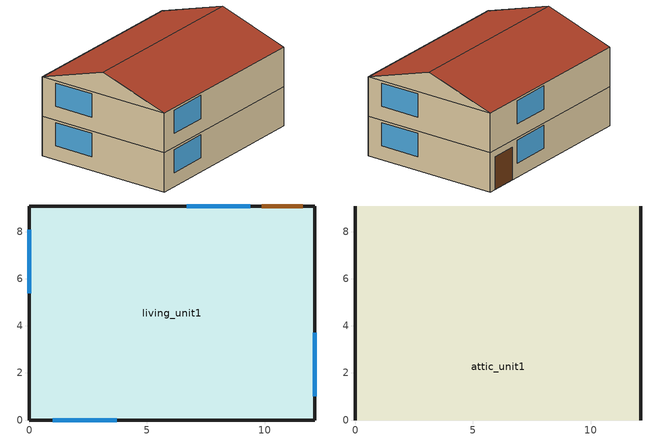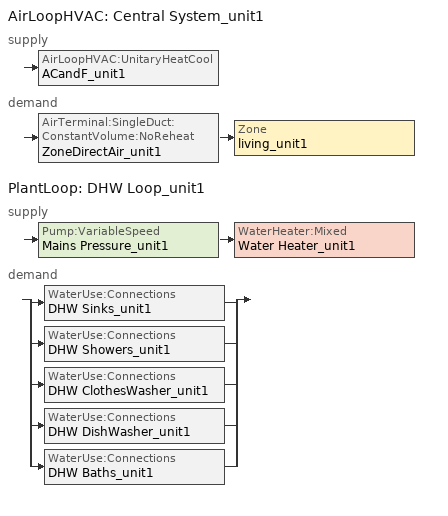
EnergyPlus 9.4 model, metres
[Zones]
living_unit1
 floor adiabatic (Interior Floor): 0,0 0,9.1 12.13,9.1 12.13,0 z2.59
 floor ground (Interior Floor): 0,0 0,9.1 12.13,9.1 12.13,0 z0
 wall outside (Exterior Wall): 0,0 12.13,0 12.13,9.1 0,9.1 0,0 z0:2.59; 0,0 12.13,0 12.13,9.1 0,9.1 0,0 z2.59:5.18
 window (Exterior Window): 1,0 3.71,0 / 9.39,9.1 6.68,9.1 / 12.13,1 12.13,3.71 / 0,8.1 0,5.39 z0.92:2.44; 1,0 3.71,0 / 9.39,9.1 6.68,9.1 / 12.13,1 12.13,3.71 / 0,8.1 0,5.39 z3.51:5.03
 door (Exterior Door): 11.63,9.1 9.89,9.1 z0:2.14
 ceiling to attic_unit1 (Interior Ceiling): 0,0 12.13,0 12.13,9.1 0,9.1 z5.18
attic_unit1
 wall outside (Gable_end): 12.13,0,5.18 12.13,9.1,5.18 12.13,4.55,6.7; 0,9.1,5.18 0,0,5.18 0,4.55,6.7
 roof outside (Exterior Roof): 0,0,5.18 12.13,0,5.18 12.13,4.55,6.7 0,4.55,6.7; 12.13,9.1,5.18 0,9.1,5.18 0,4.55,6.7 12.13,4.55,6.7
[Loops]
AirLoopHVAC 'Central System_unit1'
 supply: AirLoopHVAC:UnitaryHeatCool 'ACandF_unit1'
 demand: AirTerminal:SingleDuct:ConstantVolume:NoReheat 'ZoneDirectAir_unit1' > Zone 'living_unit1'
PlantLoop 'DHW Loop_unit1'
 supply: Pump:VariableSpeed 'Mains Pressure_unit1' > WaterHeater:Mixed 'Water Heater_unit1'
 demand: split
  | WaterUse:Connections 'DHW Sinks_unit1'
  | WaterUse:Connections 'DHW Showers_unit1'
  | WaterUse:Connections 'DHW ClothesWasher_unit1'
  | WaterUse:Connections 'DHW DishWasher_unit1'
  | WaterUse:Connections 'DHW Baths_unit1'
[Building]
SF+CZ2A+USA_TX_Houston-Bush.Intercontinental.AP.722430+elecres+slab+IECC_2018: North Axis {deg}=0; Terrain=Suburbs; Loads Convergence Tolerance Value {W}=0.04; Temperature Convergence Tolerance Value {deltaC}=0.4; Solar Distribution=FullExterior; Maximum Number of Warmup Days=25; Minimum Number of Warmup Days=6
[Site:Location]
Houston Bush Intercontinental_TX_USA Design_Conditions: Latitude {deg}=30; Longitude {deg}=-95.37; Time Zone {hr}=-6; Elevation {m}=29
[SizingPeriod:DesignDay] Day of Month=21; Dry-Bulb Temperature Range Modifier Type=DefaultMultipliers; Humidity Condition Type=Wetbulb; Barometric Pressure {Pa}=100977; Rain Indicator=No; Snow Indicator=No; Daylight Saving Time Indicator=No
Name | Month | Day Type | Maximum Dry-Bulb Temperature {C} | Daily Dry-Bulb Temperature Range {deltaC} | Wetbulb or DewPoint at Maximum Dry-Bulb {C} | Wind Speed {m/s} | Wind Direction {deg} | Solar Model Indicator | Sky Clearness | ASHRAE Clear Sky Optical Depth for Beam Irradiance (taub) | ASHRAE Clear Sky Optical Depth for Diffuse Irradiance (taud)
Houston Bush Intercontinental Ann Htg 99.6% Condns DB | 1 | WinterDesignDay | -1.6 | 0 | -1.6 | 2.8 | 0 | ASHRAEClearSky | 0
Houston Bush Intercontinental Ann Clg .4% Condns DB=>MWB | 7 | SummerDesignDay | 36 | 10.1 | 24.8 | 3.5 | 170 | ASHRAETau |  | 0.499 | 1.97
[Site:WaterMainsTemperature]
Calculation Method=Correlation; Annual Average Outdoor Air Temperature {C}=20.3167; Maximum Difference In Monthly Average Outdoor Air Temperatures {deltaC}=17.8
[Material]
Name | Roughness | Thickness {m} | Conductivity {W/m-K} | Density {kg/m3} | Specific Heat {J/kg-K} | Solar Absorptance | Thermal Absorptance | Visible Absorptance
sheathing_consol_layer | Rough | 0.0127 | 0.0940184 | 685.008 | 1172.332
ceil_consol_layer | Rough | 0.340392 | 0.0617176 | 41.9286 | 776.251
wall_consol_layer | Rough | 0.0889 | 0.0579573 | 120.801 | 1036.26
Asphalt_shingle | MediumRough | 0.00633985 | 0.08186 | 1121.29 | 1255.2 | 0.75
cement_stucco | MediumSmooth | 0.01905 | 0.721 | 1865.58 | 878.64
syn_stucco | MediumSmooth | 0.003048 | 8.65E-02 | 400 | 878.64
Drywall_1/2in | MediumSmooth | 0.0127 | 0.16009 | 800.923 | 1087.84
OSB_5/8in | MediumSmooth | 0.015875 | 0.1163 | 544.627 | 1213.36
OSB_7/16in | MediumSmooth | 0.0111125 | 0.1163 | 544.627 | 1213.36
Plywood_3/4in | Rough | 0.01905 | 0.115458 | 544.68 | 674.54 | 0.7 | 0.9 | 0.7
Carpet_n_pad | MediumSmooth | 0.0254001 | 0.0601314 | 32.0369 | 836.8 | 0.7 | 0.9 | 0.7
OSB_1/2in | MediumSmooth | 0.0127 | 0.1163 | 544.627 | 1213.36 | 0.7 | 0.9 | 0.7
door_const | Smooth | 0.0317022 | 0.0720096 | 512.64 | 767.58
Std Wood 6inch | MediumSmooth | 0.15 | 0.12 | 540 | 1210 | 0.7 | 0.9 | 0.7
[Material:NoMass]
Bldg_paper_felt: Roughness=Smooth; Thermal Resistance {m2-K/W}=0.0105666
[Material:AirGap]
Air_4_in_vert: Thermal Resistance {m2-K/W}=0.158499
[WindowMaterial:SimpleGlazingSystem]
Glass: U-Factor {W/m2-K}=2.27144; Solar Heat Gain Coefficient=0.216875; Visible Transmittance=0.88
[WindowMaterial:Blind]
int_blind: Slat Orientation=Horizontal; Slat Width {m}=0.025; Slat Separation {m}=0.01875; Slat Thickness {m}=0.001; Slat Angle {deg}=45; Slat Conductivity {W/m-K}=221; Slat Beam Solar Transmittance=0; Front Side Slat Beam Solar Reflectance=0.5; Back Side Slat Beam Solar Reflectance=0.5; Slat Diffuse Solar Transmittance=0; Front Side Slat Diffuse Solar Reflectance=0.5; Back Side Slat Diffuse Solar Reflectance=0.5; Slat Beam Visible Transmittance=0; Front Side Slat Beam Visible Reflectance=0.5; Back Side Slat Beam Visible Reflectance=0.5; Slat Diffuse Visible Transmittance=0; Front Side Slat Diffuse Visible Reflectance=0.5; Back Side Slat Diffuse Visible Reflectance=0.5; Slat Infrared Hemispherical Transmittance=0; Front Side Slat Infrared Hemispherical Emissivity=0.9; Back Side Slat Infrared Hemispherical Emissivity=0.9; Blind to Glass Distance {m}=0.05; Blind Top Opening Multiplier=0.5; Blind Bottom Opening Multiplier=0.5; Blind Left Side Opening Multiplier=0.5; Blind Right Side Opening Multiplier=0.5
[Construction]
Exterior Wall: syn_stucco, sheathing_consol_layer, OSB_7/16in, wall_consol_layer, Drywall_1/2in
InteriorFurnishings: Std Wood 6inch
Interior Floor: Plywood_3/4in, Carpet_n_pad
Interior Ceiling: ceil_consol_layer, Drywall_1/2in
Exterior Roof: Asphalt_shingle, OSB_1/2in
Exterior Window: Glass
Exterior Door: door_const
Gable_end: cement_stucco, Bldg_paper_felt, OSB_5/8in, Air_4_in_vert, Drywall_1/2in
window_w_blinds: Glass, int_blind
[Zone] Multiplier=1
living_unit1; attic_unit1
[WindowShadingControl]
Shades-living_unit1: Zone=living_unit1; Shading Type=InteriorBlind; Construction with Shading=window_w_blinds; Shading Control Type=OnIfScheduleAllows; Schedule=shading_2012iecc; Shading Control Is Scheduled=Yes; Glare Control Is Active=No; Multiple Surface Control Type=Sequential; Fenestration Surface 1=Window_ldf_1.unit1; Fenestration Surface 2=Window_ldb_1.unit1; Fenestration Surface 3=Window_sdr_1.unit1; Fenestration Surface 4=Window_sdl_1.unit1; Fenestration Surface 5=Window_ldf_2.unit1; Fenestration Surface 6=Window_ldb_2.unit1; Fenestration Surface 7=Window_sdr_2.unit1; Fenestration Surface 8=Window_sdl_2.unit1
[InternalMass]
Internalmass_unit1: Construction=InteriorFurnishings; Zone or ZoneList=living_unit1; Surface Area {m2}=9.89591
[Shading:Overhang] Height above Window or Door {m}=0; Tilt Angle from Window/Door {deg}=90; Left extension from Window/Door Width {m}=0; Right extension from Window/Door Width {m}=0; Depth {m}=0.0152439
Name | Window or Door
Overhang_sdr_1.unit1 | Window_sdr_1.unit1
Overhang_sdr_2.unit1 | Window_sdr_2.unit1
[GroundHeatTransfer:Control]
gtp_control: Run Basement Preprocessor=no; Run Slab Preprocessor=yes
[GroundHeatTransfer:Slab:Materials]
NMAT: Number of materials=2; ALBEDO: Surface Albedo: No Snow=0.16; ALBEDO: Surface Albedo: Snow=0.4; EPSLW: Surface Emissivity: No Snow=0.9; EPSLW: Surface Emissivity: Snow=0.9; Z0: Surface Roughness: No Snow {cm}=0.75; Z0: Surface Roughness: Snow {cm}=0.05; HIN: Indoor HConv: Downward Flow {W/m2-K}=6; HIN: Indoor HConv: Upward {W/m2-K}=9
[GroundHeatTransfer:Slab:MatlProps]
RHO: Slab Material density {kg/m3}=2300; RHO: Soil Density {kg/m3}=1200; CP: Slab CP {J/kg-K}=650; CP: Soil CP {J/kg-K}=1200; TCON: Slab k {W/m-K}=0.9; TCON: Soil k {W/m-K}=1
[GroundHeatTransfer:Slab:BoundConds]
EVTR: Is surface evapotranspiration modeled=FALSE; FIXBC: is the lower boundary at a fixed temperature=TRUE; TDEEPin {C}=10; USRHflag: Is the ground surface h specified by the user?=FALSE
[GroundHeatTransfer:Slab:BldgProps]
IYRS: Number of years to iterate=10; Shape: Slab shape=0; HBLDG: Building height {m}=4; TIN1: January Indoor Average Temperature Setpoint {C}=22.22; TIN2: February Indoor Average Temperature Setpoint {C}=22.22; TIN3: March Indoor Average Temperature Setpoint {C}=22.22; TIN4: April Indoor Average Temperature Setpoint {C}=22.22; TIN5: May Indoor Average Temperature Setpoint {C}=22.22; TIN6: June Indoor Average Temperature Setpoint {C}=23.88; TIN7: July Indoor Average Temperature Setpoint {C}=23.88; TIN8: August Indoor Average Temperature Setpoint {C}=23.88; TIN9: September Indoor Average Temperature Setpoint {C}=23.88; TIN10: October Indoor Average Temperature Setpoint {C}=22.22; TIN11: November Indoor Average Temperature Setpoint {C}=22.22; TIN12: December Indoor Average Temperature Setpoint {C}=22.22; TINAmp: Daily Indoor sine wave variation amplitude {deltaC}=0; ConvTol: Convergence Tolerance=0.1
[GroundHeatTransfer:Slab:Insulation]
RINS: R value of under slab insulation {m2-K/W}=0; DINS: Width of strip of under slab insulation {m}=0; RVINS: R value of vertical insulation {m2-K/W}=0; ZVINS: Depth of vertical insulation {m}=1.5; IVINS: Flag: Is there vertical insulation=0
[GroundHeatTransfer:Slab:EquivalentSlab]
APRatio: The area to perimeter ratio for this slab {m}=2.59948; SLABDEPTH: Thickness of slab on grade {m}=0.1; CLEARANCE: Distance from edge of slab to domain edge {m}=15; ZCLEARANCE: Distance from bottom of slab to domain bottom {m}=15
[GroundHeatTransfer:Basement:SimParameters]
F: Multiplier for the ADI solution=0.1; IYRS: Maximum number of yearly iterations:=15
[GroundHeatTransfer:Basement:MatlProps]
NMAT: Number of materials in this domain=6; Density for Foundation Wall {kg/m3}=2243; density for Floor Slab {kg/m3}=2243; density for Ceiling {kg/m3}=311; density for Soil {kg/m3}=1500; density for Gravel {kg/m3}=2000; density for Wood {kg/m3}=449; Specific heat for foundation wall {J/kg-K}=880; Specific heat for floor slab {J/kg-K}=880; Specific heat for ceiling {J/kg-K}=1530; Specific heat for soil {J/kg-K}=840; Specific heat for gravel {J/kg-K}=720; Specific heat for wood {J/kg-K}=1530; Thermal conductivity for foundation wall {W/m-K}=1.4; Thermal conductivity for floor slab {W/m-K}=1.4; Thermal conductivity for ceiling {W/m-K}=0.09; thermal conductivity for soil {W/m-K}=1.1; thermal conductivity for gravel {W/m-K}=1.9; thermal conductivity for wood {W/m-K}=0.12
[GroundHeatTransfer:Basement:Insulation]
REXT: R Value of any exterior insulation {m2-K/W}=1.761e-05; INSFULL: Flag: Is the wall fully insulated?=True
[GroundHeatTransfer:Basement:SurfaceProps]
ALBEDO: Surface albedo for No snow conditions=0.16; ALBEDO: Surface albedo for snow conditions=0.4; EPSLN: Surface emissivity No Snow=0.94; EPSLN: Surface emissivity with Snow=0.86; VEGHT: Surface roughness No snow conditions {cm}=6; VEGHT: Surface roughness Snow conditions {cm}=0.25; PET: Flag, Potential evapotranspiration on?=False
[GroundHeatTransfer:Basement:BldgData]
DWALL: Wall thickness {m}=0.2; DSLAB: Floor slab thickness {m}=0.243828; DGRAVXY: Width of gravel pit beside basement wall {m}=0.3; DGRAVZN: Gravel depth extending above the floor slab {m}=0.2; DGRAVZP: Gravel depth below the floor slab {m}=0.1
[GroundHeatTransfer:Basement:Interior]
COND: Flag: Is the basement conditioned?=True; HIN: Downward convection only heat transfer coefficient {W/m2-K}=0.92; HIN: Upward convection only heat transfer coefficient {W/m2-K}=4.04; HIN: Horizontal convection only heat transfer coefficient {W/m2-K}=3.08; HIN: Downward combined (convection and radiation) heat transfer coefficient {W/m2-K}=6.13; HIN: Upward combined (convection and radiation) heat transfer coefficient {W/m2-K}=9.26; HIN: Horizontal combined (convection and radiation) heat transfer coefficient {W/m2-K}=8.29
[GroundHeatTransfer:Basement:ComBldg]
January average temperature {C}=21; February average temperature {C}=21; March average temperature {C}=21; April average temperature {C}=21; May average temperature {C}=24; June average temperature {C}=24; July average temperature {C}=24; August average temperature {C}=24; September average temperature {C}=24; October average temperature {C}=24; November average temperature {C}=21; December average temperature {C}=21; Daily variation sine wave amplitude {deltaC}=21
[GroundHeatTransfer:Basement:EquivSlab]
APRatio: The area to perimeter ratio for this slab {m}=2.59948; EquivSizing: Flag=True
[GroundHeatTransfer:Basement:EquivAutoGrid]
CLEARANCE: Distance from outside of wall to edge of 3-D ground domain {m}=15; SlabDepth: Thickness of the floor slab {m}=0.1; BaseDepth: Depth of the basement wall below grade {m}=1.21914
[People]
people_unit1: Zone or ZoneList=living_unit1; Number of People Schedule=Occupancy; Number of People Calculation Method=People; Number of People=3; Fraction Radiant=0; Sensible Heat Fraction=autocalculate; Activity Level Schedule=activity_sch; Enable ASHRAE 55 Comfort Warnings=No; Mean Radiant Temperature Calculation Type=ZoneAveraged
[Lights] Zone or ZoneList=living_unit1; Schedule=InteriorLightingHE; Design Level Calculation Method=Watts/Area; Return Air Fraction=0; Fraction Radiant=0.6; Fraction Visible=0.2; Fraction Replaceable=0
Name | Watts per Zone Floor Area {W/m2}
Living Hardwired Lighting1 | 1.15189
Living Plug-in Lighting1 | 0.478468
[ElectricEquipment] Zone or ZoneList=living_unit1
Name | Schedule | Design Level Calculation Method | Design Level {W} | Fraction Latent | Fraction Radiant | Fraction Lost | Watts per Zone Floor Area {W/m2}
dishwasher1 | DishWasher | EquipmentLevel | 65.6988 | 0.15 | 0.6 | 0.25
refrigerator1 | Refrigerator | EquipmentLevel | 91.0576 | 0 | 1 | 0
clotheswasher1 | ClothesWasher | EquipmentLevel | 28.4784 | 0 | 0.8 | 0.2
electric_dryer1 | ClothesDryer | EquipmentLevel | 213.065 | 0.05 | 0.15 | 0.8
electric_range1 | CookingRange | EquipmentLevel | 248.154 | 0.3 | 0.4 | 0.3
television1 | InteriorLighting | EquipmentLevel | 0 | 0 | 1 | 0
electric_mels1 | MiscPlugLoad | EquipmentLevel | 567.464 | 0.06 | 0.69 | 0.25
IECC_Adj1 | MiscPlugLoad | Watts/Area |  | 0.062439 | 0.411909 | 0.251045 | 1.54357
[ZoneInfiltration:EffectiveLeakageArea] Schedule=always_avail; Stack Coefficient=0.00029; Wind Coefficient=0.000231
Name | Zone | Effective Air Leakage Area {cm2}
Living_ShermanGrimsrud_unit1 | living_unit1 | 595.671
AtticVent_unit1 | attic_unit1 | 370
[ZoneVentilation:DesignFlowRate]
Ventilation_unit1: Zone or ZoneList=living_unit1; Schedule=always_avail; Design Flow Rate Calculation Method=Flow/Zone; Design Flow Rate {m3/s}=0.0283168; Ventilation Type=Exhaust; Fan Pressure Rise {Pa}=0; Fan Total Efficiency=1; Constant Term Coefficient=1; Temperature Term Coefficient=0; Velocity Term Coefficient=0; Velocity Squared Term Coefficient=0; Minimum Indoor Temperature {C}=-100; Maximum Indoor Temperature {C}=100; Delta Temperature {deltaC}=-100; Minimum Outdoor Temperature {C}=-100; Maximum Outdoor Temperature {C}=100; Maximum Wind Speed {m/s}=40
[Exterior:Lights]
Name | Schedule | Design Level {W}
Exterior-Lights_unit1 | ExteriorLighting | 47.3411
Garage-Lights_unit1 | InteriorLightingHE | 7.84187
[DesignSpecification:OutdoorAir]
SZ_DSOA_living_unit1: Outdoor Air Method=Flow/Zone; Outdoor Air Flow per Person {m3/s-person}=0; Outdoor Air Flow per Zone {m3/s}=0.0283168
[Sizing:Zone]
living_unit1: Zone Cooling Design Supply Air Temperature Input Method=SupplyAirTemperature; Zone Cooling Design Supply Air Temperature {C}=12; Zone Heating Design Supply Air Temperature Input Method=SupplyAirTemperature; Zone Heating Design Supply Air Temperature {C}=50; Zone Cooling Design Supply Air Humidity Ratio {kgWater/kgDryAir}=0.008; Zone Heating Design Supply Air Humidity Ratio {kgWater/kgDryAir}=0.008; Design Specification Outdoor Air Object=SZ_DSOA_living_unit1; Zone Cooling Sizing Factor=1.8; Cooling Design Air Flow Method=DesignDay; Cooling Minimum Air Flow per Zone Floor Area {m3/s-m2}=0.000762; Heating Design Air Flow Method=DesignDay; Heating Maximum Air Flow per Zone Floor Area {m3/s-m2}=0.002032; Heating Maximum Air Flow {m3/s}=0.141576; Heating Maximum Air Flow Fraction=0.3; Account for Dedicated Outdoor Air System=No; Dedicated Outdoor Air System Control Strategy=NeutralSupplyAir; Dedicated Outdoor Air Low Setpoint Temperature for Design {C}=autosize; Dedicated Outdoor Air High Setpoint Temperature for Design {C}=autosize
[Sizing:System]
Central System_unit1: Type of Load to Size On=Sensible; Design Outdoor Air Flow Rate {m3/s}=autosize; Central Heating Maximum System Air Flow Ratio=1; Preheat Design Temperature {C}=7; Preheat Design Humidity Ratio {kgWater/kgDryAir}=0.008; Precool Design Temperature {C}=11; Precool Design Humidity Ratio {kgWater/kgDryAir}=0.008; Central Cooling Design Supply Air Temperature {C}=12; Central Heating Design Supply Air Temperature {C}=50; Type of Zone Sum to Use=NonCoincident; 100% Outdoor Air in Cooling=No; 100% Outdoor Air in Heating=No; Central Cooling Design Supply Air Humidity Ratio {kgWater/kgDryAir}=0.008; Central Heating Design Supply Air Humidity Ratio {kgWater/kgDryAir}=0.008; Cooling Supply Air Flow Rate Method=DesignDay; Heating Supply Air Flow Rate Method=DesignDay; Zone Maximum Outdoor Air Fraction=1; Cooling Design Capacity Method=CoolingDesignCapacity; Cooling Design Capacity {W}=autosize; Heating Design Capacity Method=HeatingDesignCapacity; Heating Design Capacity {W}=autosize; Central Cooling Capacity Control Method=OnOff
[Sizing:Plant]
DHW Loop_unit1: Loop Type=Heating; Design Loop Exit Temperature {C}=48.8889; Loop Design Temperature Difference {deltaC}=5.55556
[ZoneControl:Thermostat]
Zone Thermostat_unit1: Zone or ZoneList=living_unit1; Control Type Schedule=zone_control_type; Control 1=thermostat_living Dual SP Control
[ThermostatSetpoint:DualSetpoint]
thermostat_living Dual SP Control: Heating Setpoint Temperature Schedule=heating_sch; Cooling Setpoint Temperature Schedule=cooling_sch
[AirTerminal:SingleDuct:ConstantVolume:NoReheat]
ZoneDirectAir_unit1: Availability Schedule=always_avail; Maximum Air Flow Rate {m3/s}=autosize
[Zone equipment]
living_unit1: ZoneDirectAir_unit1
[Fan:OnOff]
Supply Fan_unit1: Availability Schedule=always_avail; Fan Total Efficiency=0.50054; Pressure Rise {Pa}=400; Maximum Flow Rate {m3/s}=autosize; Motor Efficiency=0.863; Motor In Airstream Fraction=1
[Coil:Cooling:DX:SingleSpeed]
DX Cooling Coil_unit1: Availability Schedule=always_avail; Gross Rated Total Cooling Capacity {W}=autosize; Gross Rated Sensible Heat Ratio=autosize; Gross Rated Cooling COP {W/W}=4.06853; Rated Air Flow Rate {m3/s}=autosize; Total Cooling Capacity Function of Temperature Curve=Cool-Cap-FT; Total Cooling Capacity Function of Flow Fraction Curve=ConstantCubic; Energy Input Ratio Function of Temperature Curve=Cool-EIR-FT; Energy Input Ratio Function of Flow Fraction Curve=ConstantCubic; Part Load Fraction Correlation Curve=Cool-PLF-fPLR
[Coil:Heating:Electric]
Main electric heating coil_unit1: Availability Schedule=always_avail; Efficiency=1; Nominal Capacity {W}=autosize
[AirLoopHVAC:UnitaryHeatCool]
ACandF_unit1: Availability Schedule=always_avail; Supply Air Fan Operating Mode Schedule=fan_cycle; Maximum Supply Air Temperature {C}=80; Cooling Supply Air Flow Rate {m3/s}=autosize; Heating Supply Air Flow Rate {m3/s}=autosize; No Load Supply Air Flow Rate {m3/s}=0; Controlling Zone or Thermostat Location=living_unit1; Supply Fan=Supply Fan_unit1; Fan Placement=BlowThrough; Heating Coil=Main electric Heating Coil_unit1; Cooling Coil=DX Cooling Coil_unit1; Dehumidification Control Type=None
[AirLoopHVAC]
Central System_unit1: Design Supply Air Flow Rate {m3/s}=autosize
[Pump:VariableSpeed]
Mains Pressure_unit1: Design Maximum Flow Rate {m3/s}=autosize; Design Pump Head {Pa}=1; Design Power Consumption {W}=0; Motor Efficiency=1; Fraction of Motor Inefficiencies to Fluid Stream=0; Coefficient 1 of the Part Load Performance Curve=0; Coefficient 2 of the Part Load Performance Curve=1; Coefficient 3 of the Part Load Performance Curve=0; Coefficient 4 of the Part Load Performance Curve=0; Design Minimum Flow Rate {m3/s}=0; Pump Control Type=Intermittent
[WaterHeater:Mixed]
Water Heater_unit1: Tank Volume {m3}=0.196841; Setpoint Temperature Schedule=dhw_setpt; Deadband Temperature Difference {deltaC}=2; Maximum Temperature Limit {C}=50; Heater Control Type=Cycle; Heater Maximum Capacity {W}=autosize; Heater Minimum Capacity {W}=0; Heater Ignition Minimum Flow Rate {m3/s}=0; Heater Fuel Type=electricity; Heater Thermal Efficiency=1; Ambient Temperature Indicator=Zone; Ambient Temperature Zone=living_unit1; Off Cycle Loss Coefficient to Ambient Temperature {W/K}=1.23162; Off Cycle Loss Fraction to Zone=1; On Cycle Loss Coefficient to Ambient Temperature {W/K}=1.23162; On Cycle Loss Fraction to Zone=1; Peak Use Flow Rate {m3/s}=0; Use Side Effectiveness=1; Source Side Effectiveness=1; Use Side Design Flow Rate {m3/s}=autosize; Source Side Design Flow Rate {m3/s}=0; Indirect Water Heating Recovery Time {hr}=1.5
[WaterHeater:Sizing]
Water Heater_unit1: Design Mode=ResidentialHUD-FHAMinimum; Number of Bedrooms=3; Number of Bathrooms=3
[PlantLoop]
DHW Loop_unit1: Fluid Type=Water; Plant Equipment Operation Scheme=DHW Loop Operation_unit1; Maximum Loop Temperature {C}=100; Minimum Loop Temperature {C}=0; Maximum Loop Flow Rate {m3/s}=autosize; Minimum Loop Flow Rate {m3/s}=0; Plant Loop Volume {m3}=autocalculate; Load Distribution Scheme=Optimal
[PlantEquipmentList]
DHW Plant Equipment_unit1: Water Heater_unit1
[PlantEquipmentOperation:HeatingLoad]
DHW Control Scheme_unit1: Load Range 1 Lower Limit {W}=0; Load Range 1 Upper Limit {W}=1000000000000000; Range 1 Equipment List=DHW Plant Equipment_unit1
[PlantEquipmentOperationSchemes]
DHW Loop Operation_unit1: Control Scheme 1=DHW Control Scheme_unit1; Control Scheme 1 Schedule=always_avail
[AvailabilityManager:Scheduled]
System availability: Schedule=always_avail
[SetpointManager:Scheduled]
DHW Loop Setpoint Manager_unit1: Control Variable=Temperature; Schedule=DHWSupplySetpoint; Setpoint Node or NodeList=DHW Supply Outlet Node_unit1
[WaterUse:Equipment]
Name | Peak Flow Rate {m3/s} | Flow Rate Fraction Schedule | Target Temperature Schedule
Clothes Washer_unit1 | 1.62192e-06 | ClothesWasher | CWWaterTempSchedule
Dishwasher_unit1 | 6.36685e-07 | Dishwasher | DWWaterTempSchedule
Sinks_unit1 | 7.1934e-05 | BA_sink_sch | SSBWaterTempSchedule
Showers_unit1 | 0.000141975 | BA_shower_sch | SSBWaterTempSchedule
Baths_unit1 | 0.00027764 | BA_bath_sch | SSBWaterTempSchedule
[WaterUse:Connections] Drain Water Heat Exchanger Type=None
Name | Water Use Equipment 1
DHW Sinks_unit1 | Sinks_unit1
DHW Showers_unit1 | Showers_unit1
DHW ClothesWasher_unit1 | Clothes Washer_unit1
DHW DishWasher_unit1 | Dishwasher_unit1
DHW Baths_unit1 | Baths_unit1
[Schedule:Day:Hourly]
OccupancyDay: 1, 1, 1, 1, 1, 1, 1, 0.8831, 0.40861, 0.24189, 0.24189, 0.24189, 0.24189, 0.24189, 0.24189, 0.24189, 0.29498, 0.5531, 0.89693, 0.89693, 0.89693, 1, 1, 1
LightingDay: 0.0625, 0.0625, 0.0625, 0.0625, 0.1875, 0.390625, 0.4375, 0.390625, 0.171875, 0.117188, 0.117188, 0.117188, 0.117188, 0.117188, 0.117188, 0.203125, 0.4375, 0.609375, 0.820312, 0.984375, 1, 0.6875, 0.382812, 0.15625
ExteriorLightingDay: 1, 1, 1, 1, 1, 1, 0, 0, 0, 0, 0, 0, 0, 0, 0, 0, 0, 0, 1, 1, 1, 1, 1, 1
LightingDay_EELighting: 0.06875, 0.06875, 0.06875, 0.06875, 0.20625, 0.429688, 0.48125, 0.429688, 0.189062, 0.128906, 0.128906, 0.128906, 0.128906, 0.128906, 0.128906, 0.223438, 0.48125, 0.670312, 0.902344, 1, 1, 0.75625, 0.421094, 0.171875
RefrigeratorDay: 0.8, 0.782696, 0.765594, 0.742857, 0.731388, 0.731388, 0.75996, 0.8, 0.817103, 0.828571, 0.8, 0.8, 0.839839, 0.839839, 0.828571, 0.839839, 0.885714, 0.971429, 1, 0.971429, 0.942857, 0.925553, 0.885714, 0.828571
MiscPlugLoadDay: 0.60749, 0.559339, 0.552853, 0.545071, 0.524481, 0.585279, 0.676232, 0.718547, 0.60749, 0.517023, 0.529183, 0.529345, 0.520428, 0.538424, 0.568742, 0.600357, 0.710117, 0.862678, 0.936608, 0.966764, 1, 0.976654, 0.845169, 0.734436
CookingRangeDay: 0.0471585, 0.0471585, 0.0235459, 0.0235459, 0.0471585, 0.0707044, 0.165088, 0.283018, 0.306564, 0.320771, 0.283018, 0.330176, 0.377335, 0.306564, 0.292423, 0.377335, 0.613194, 1, 0.778348, 0.400947, 0.235859, 0.165088, 0.103722, 0.0707044
DishwasherWeekday: 0.115858, 0.0514759, 0.0385692, 0.0257379, 0.0257379, 0.0772138, 0.154503, 0.231792, 0.437922, 0.489398, 0.425016, 0.360633, 0.309082, 0.347726, 0.283344, 0.270437, 0.283344, 0.373464, 0.656883, 0.8372, 0.682621, 0.502305, 0.33482, 0.231792
DishwasherWeekend: 0.124134, 0.0551527, 0.0413241, 0.0275764, 0.0275764, 0.0827291, 0.165539, 0.248349, 0.469202, 0.524355, 0.455374, 0.386393, 0.331159, 0.372564, 0.303583, 0.289754, 0.303583, 0.40014, 0.703804, 0.897, 0.73138, 0.538184, 0.358735, 0.248349
DishwasherVacation; ClothesWasherVacation; ClothesDryerVacation: 0, 0, 0, 0, 0, 0, 0, 0, 0, 0, 0, 0, 0, 0, 0, 0, 0, 0, 0, 0, 0, 0, 0, 0
ClothesWasherWeekday: 0.0796475, 0.0637009, 0.0318078, 0.0318078, 0.0637009, 0.095594, 0.191188, 0.414354, 0.621574, 0.7332, 0.717253, 0.637521, 0.573735, 0.510034, 0.446247, 0.414354, 0.430301, 0.414354, 0.414354, 0.414354, 0.414354, 0.398408, 0.270921, 0.143434
ClothesWasherWeekend: 0.097441, 0.077932, 0.0389138, 0.0389138, 0.077932, 0.11695, 0.2339, 0.506923, 0.760436, 0.897, 0.877491, 0.779946, 0.701909, 0.623977, 0.545941, 0.506923, 0.526432, 0.506923, 0.506923, 0.506923, 0.506923, 0.487414, 0.331446, 0.175477
ClothesDryerWeekday: 0.0996819, 0.0598091, 0.0398727, 0.0199364, 0.0398727, 0.0598091, 0.159491, 0.318982, 0.486427, 0.685791, 0.785473, 0.817391, 0.7456, 0.677837, 0.610073, 0.578155, 0.558218, 0.546236, 0.518346, 0.510391, 0.5263, 0.546236, 0.4386, 0.239236
ClothesDryerWeekend: 0.121951, 0.0731707, 0.0487805, 0.0243902, 0.0487805, 0.0731707, 0.195122, 0.390244, 0.595097, 0.839, 0.960951, 1, 0.91217, 0.829268, 0.746366, 0.707317, 0.682927, 0.668268, 0.634146, 0.624415, 0.643878, 0.668268, 0.536585, 0.292683
[Schedule:Week:Compact]
RefrigeratorWeek: For: AllDays, RefrigeratorDay
MiscPlugLoadWeek: For: AllDays, MiscPlugLoadDay
CookingRangeWeek: For: AllDays, CookingRangeDay
DishwasherWeek: For: Weekdays, DishwasherWeekday, For: CustomDay1, DishwasherVacation, For: AllOtherDays, DishwasherWeekend
ClothesWasherWeek: For: Weekdays, ClothesWasherWeekday, For: CustomDay1, ClothesWasherVacation, For: AllOtherDays, ClothesWasherWeekend
ClothesDryerWeek: For: Weekdays, ClothesDryerWeekday, For: CustomDay1, ClothesDryerVacation, For: AllOtherDays, ClothesDryerWeekend
OccupancyWeek: AllDays, OccupancyDay
LightingProfileWeek: For: AllDays, LightingDay
LightingProfileWeek_EELighting: For: AllDays, LightingDay_EELighting
ExteriorLightingProfileWeek: For: AllDays, ExteriorLightingDay
[Schedule:Year]
Occupancy: OccupancyWeek, 1, 1, 12, 31
InteriorLighting: LightingProfileWeek, 1, 1, 12, 31
InteriorLightingHE: LightingProfileWeek_EELighting, 1, 1, 12, 31
ExteriorLighting: ExteriorLightingProfileWeek, 1, 1, 12, 31
Refrigerator: RefrigeratorWeek, 1, 1, 12, 31
MiscPlugLoad: MiscPlugLoadWeek, 1, 1, 12, 31
CookingRange: CookingRangeWeek, 1, 1, 12, 31
Dishwasher: DishwasherWeek, 1, 1, 12, 31
ClothesWasher: ClothesWasherWeek, 1, 1, 12, 31
ClothesDryer: ClothesDryerWeek, 1, 1, 12, 31
[Schedule:Compact]
BA_shower_sch: Through: 12/31, For: AllDays, Until: 1:00, 0.00204722, Until: 2:00, 0.000930554, Until: 3:00, 0.000558333, Until: 4:00, 0.000930554, Until: 5:00, 0.00260555, Until: 6:00, 0.00967777, Until: 7:00, 0.0219611, Until: 8:00, 0.021775, Until: 9:00, 0.0176805, Until: 10:00, 0.0137722, Until: 11:00, 0.0111667, Until: 12:00, 0.00874721, Until: 13:00, 0.00632777, Until: 14:00, 0.00539722, Until: 15:00, 0.00483888, Until: 16:00, 0.00465277, Until: 17:00, 0.00558333, Until: 18:00, 0.00725832, Until: 19:00, 0.00781666, Until: 20:00, 0.00781666, Until: 21:00, 0.00781666, Until: 22:00, 0.00763055, Until: 23:00, 0.00539722, Until: 24:00, 0.00390833
BA_bath_sch: Through: 12/31, For: AllDays, Until: 1:00, 0.000190545, Until: 2:00, 9.52723e-05, Until: 3:00, 9.52723e-05, Until: 4:00, 9.52723e-05, Until: 5:00, 0.000190545, Until: 6:00, 0.000452543, Until: 7:00, 0.00109563, Until: 8:00, 0.00138145, Until: 9:00, 0.00157199, Until: 10:00, 0.00138145, Until: 11:00, 0.00109563, Until: 12:00, 0.000833632, Until: 13:00, 0.00073836, Until: 14:00, 0.000547816, Until: 15:00, 0.000547816, Until: 16:00, 0.000547816, Until: 17:00, 0.000928905, Until: 18:00, 0.00109563, Until: 19:00, 0.00183399, Until: 20:00, 0.00238181, Until: 21:00, 0.00238181, Until: 22:00, 0.00183399, Until: 23:00, 0.00157199, Until: 24:00, 0.000928905
BA_sink_sch: Through: 12/31, For: AllDays, Until: 1:00, 0.00458624, Until: 2:00, 0.00229312, Until: 3:00, 0.00163794, Until: 4:00, 0.00163794, Until: 5:00, 0.00229312, Until: 6:00, 0.00589659, Until: 7:00, 0.0137587, Until: 8:00, 0.0203105, Until: 9:00, 0.0216208, Until: 10:00, 0.0203105, Until: 11:00, 0.0176898, Until: 12:00, 0.0163794, Until: 13:00, 0.0160518, Until: 14:00, 0.0147415, Until: 15:00, 0.0140863, Until: 16:00, 0.0134311, Until: 17:00, 0.0157243, Until: 18:00, 0.0212933, Until: 19:00, 0.0245691, Until: 20:00, 0.0226036, Until: 21:00, 0.0186725, Until: 22:00, 0.0157243, Until: 23:00, 0.0131035, Until: 24:00, 0.00884489
activity_sch: Through: 12/31, For: AllDays, Until: 24:00, 117.28
zone_control_type: Through: 12/31, For: AllDays, Until 24:00, 4
shading_2012iecc: Through: 12/31, For: AllDays, Until 24:00, 0
dhw_setpt: Through: 12/31, For: AllDays, Until 24:00, 48
always_avail: Through: 12/31, For: AllDays, Until: 24:00, 1
heating_sch: Through: 12/31, For: AllDays, Until: 1:00, 19.91, Until: 2:00, 18.68, Until: 3:00, 19.59, Until: 4:00, 20.41, Until: 5:00, 17.39, Until: 6:00, 18.09, Until: 7:00, 21.72, Until: 8:00, 18.18, Until: 9:00, 21.24, Until: 10:00, 19.58, Until: 11:00, 19.06, Until: 12:00, 20.01, Until: 13:00, 18.17, Until: 14:00, 21.6, Until: 15:00, 21.08, Until: 16:00, 17.02, Until: 17:00, 21.26, Until: 18:00, 18.1, Until: 19:00, 19.67, Until: 20:00, 19.75, Until: 21:00, 17.34, Until: 22:00, 17.7, Until: 23:00, 18, Until: 24:00, 18.96
cooling_sch: Through: 12/31, For: AllDays, Until: 1:00, 22.87, Until: 2:00, 26.19, Until: 3:00, 26.95, Until: 4:00, 22.74, Until: 5:00, 23.35, Until: 6:00, 23.93, Until: 7:00, 23.03, Until: 8:00, 23.17, Until: 9:00, 23.76, Until: 10:00, 22.01, Until: 11:00, 24.07, Until: 12:00, 25.12, Until: 13:00, 26.48, Until: 14:00, 22.82, Until: 15:00, 22.47, Until: 16:00, 25.4, Until: 17:00, 22.3, Until: 18:00, 26.87, Until: 19:00, 25.74, Until: 20:00, 23.97, Until: 21:00, 26.99, Until: 22:00, 23.29, Until: 23:00, 25.98, Until: 24:00, 26.57
fan_cycle: Through: 12/31, For: AllDays, Until: 24:00, 0
[Schedule:Constant]
Name | Hourly Value
DWWaterTempSchedule; CWWaterTempSchedule; DHWSupplySetpoint | 48.8889
SSBWaterTempSchedule | 40.5556
[Curve:Quadratic]
Cool-PLF-fPLR: Coefficient1 Constant=0.801414; Coefficient2 x=0.237447; Coefficient3 x**2=-0.0393773; Minimum Value of x=0; Maximum Value of x=1; Minimum Curve Output=0.7; Maximum Curve Output=1
[Curve:Cubic]
ConstantCubic: Coefficient1 Constant=1; Coefficient2 x=0; Coefficient3 x**2=0; Coefficient4 x**3=0; Minimum Value of x=-100; Maximum Value of x=100
[Curve:Biquadratic] Minimum Value of x=-100; Maximum Value of x=100; Minimum Value of y=-100; Maximum Value of y=100
Name | Coefficient1 Constant | Coefficient2 x | Coefficient3 x**2 | Coefficient4 y | Coefficient5 y**2 | Coefficient6 x*y
Cool-Cap-fT | 1.26489 | -0.035055 | 0.00211086 | -0.00152689 | -7.0308e-06 | -0.000469184
Cool-EIR-fT | 0.384024 | 0.0296967 | -0.00113293 | 0.00649067 | 0.000262699 | -0.000120722
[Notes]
$Id: eplus.res.template,v 1.15 2019/02/07 17:10:57 d3a061 Exp d3a061 $
$Log: eplus.res.template,v $
Added defaults for duct R-values.  Added a code default (taken from
consolidated.materials.template) and a moisture_regime default (from
the same place).
Added default settings for wwr.  Fixed problem that was using the
'system' parm where it should have used 'hvac_type'; also added
missing setting of hvac_type to 'heatpump' where appropriate.
Fixed bug in how r_crawlwall and r_bsmtwall were being defaulted.
Beefed up screening of tropical_designation as applied to singe-family
homes (was accidentally including singlewide manufactured homes in
the check).
Added the $TEMPLATE_PATH variable to simplify the process() calls.
Fairly extensive cleanup and refactoring to make make the template work with
the "canonical" index variables and other such things, including making
cfm25 a valid input that is coordinated with leakage_ratio.
Changed hard-coded shower_gpm, sink_gpm, and bath_gpm variables to changeable
parameters with defaults.
Fixed big that was setting $humidity_designation and/or $tropical_designation to
undef instead of ''.  Added the $ach25 parameter as a better alternative to the
$leakage_ratio that had been used in the past (the latter, if given, still has
precedence over the former).  Added calls to generate a globals_report.  And af
few cleanups of code.
Added kludges to allow more consistent parm column names for climate zones, moisture
regimes, and humidity/tropical designations.  Put in a check to bomb if the user
specifies any specific LED components to the lighting (needs to be enhanced to properly
accommodate LEDs, but...later).  Fixed default value of $ua.
Added/clarified comments on the $max_supply calcs.
Fixed a bunch of typos that were introduced when the setdef() calls were
inserted in place of ||=.  Also added in 2018 IECC default lighting fractions
that had been inadvertently omitted before.
Replaced all uses of ||= with setdef() or val_or().  Added in re-wired (haha)
lighting procedure.  A few other fix-ups, comments, indents, etc., that were
left out when the original 8.6 template was created.  (Sigh.)
Updated DHW energy factors for new Federal standards that are current as
Reworked DHW savings for 2015 and 2018 IECCs.
Revision 1.3  2017/04/27 21:41:17  mend509
Added the additional lighting load for the unconditioned floor area of the semi-conditioned prototype
Dropped all the Windows line ending characters (ugh--it marks every line
as updated in the diffs), and changed to the "English" version of $WARNING
to eliminate the Perl warnings about the deprecated control-W version of
that variable.
Revision 1.1  2017/04/12 22:43:34  mend509
Initial revision
Revision 1.6  2015/06/27 00:14:44  mend509
Revised insulation quality calculation
Revision 1.5  2015/05/21 16:51:15  mend509
Archive after determination analysis
Revision 1.4  2014/06/27 16:27:02  mend509
Check in before DHW changes
Revision 1.2  2014/05/19 23:06:43  mend509
Two main revisions:
1: Re-wired ground temperature sections to read from previously generated gtp files if available
2: Copied over 2012 IECC into 2015 IECC variables where applicable
Revision 1.1  2014/05/16 23:22:50  mend509
Initial revision
Revision 1.2  2013/03/29 17:30:21  mend509
Archived after generating first set of masonry input files
Revision 1.1  2013/03/24 05:30:59  mend509
Initial revision
The Residential Prototype Building Models were developed by Pacific Northwest National Laboratory (PNNL),
under contract with the U.S. Department of Energy (DOE).
The purpose of developing these building prototype models is to measure energy saving impacts from
various residential energy codes. Detailed model development descriptions are documented in
PNNL report titled "Cost-Effectiveness Analysis of the 2009 and 2012 IECC Residential Provisions
- Technical Support Document".
GPARM parameters as run:
ID = SF+CZ2A+USA_TX_Houston-Bush.Intercontinental.AP.722430+elecres+slab+IECC_2018
weatherfile = USA_TX_Houston-Bush.Intercontinental.AP.722430_TMY3.epw
climate_zone = Climate Zone 2
